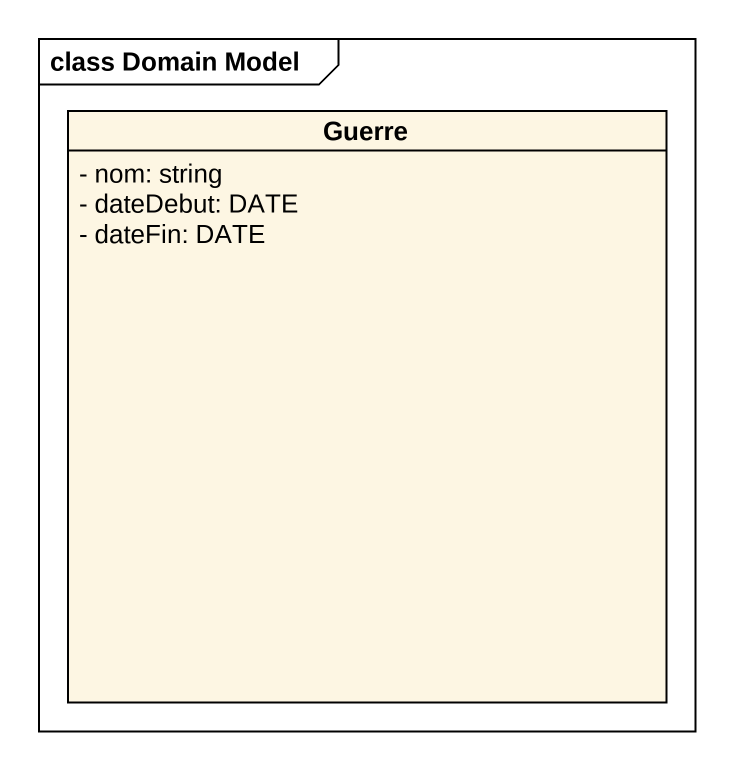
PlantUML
@startuml
mainframe class Domain Model
hide circle
hide empty members
skinparam classAttributeIconSize 0
class Guerre {
  - nom: string
  - dateDebut: DATE
  - dateFin: DATE
}
@enduml
